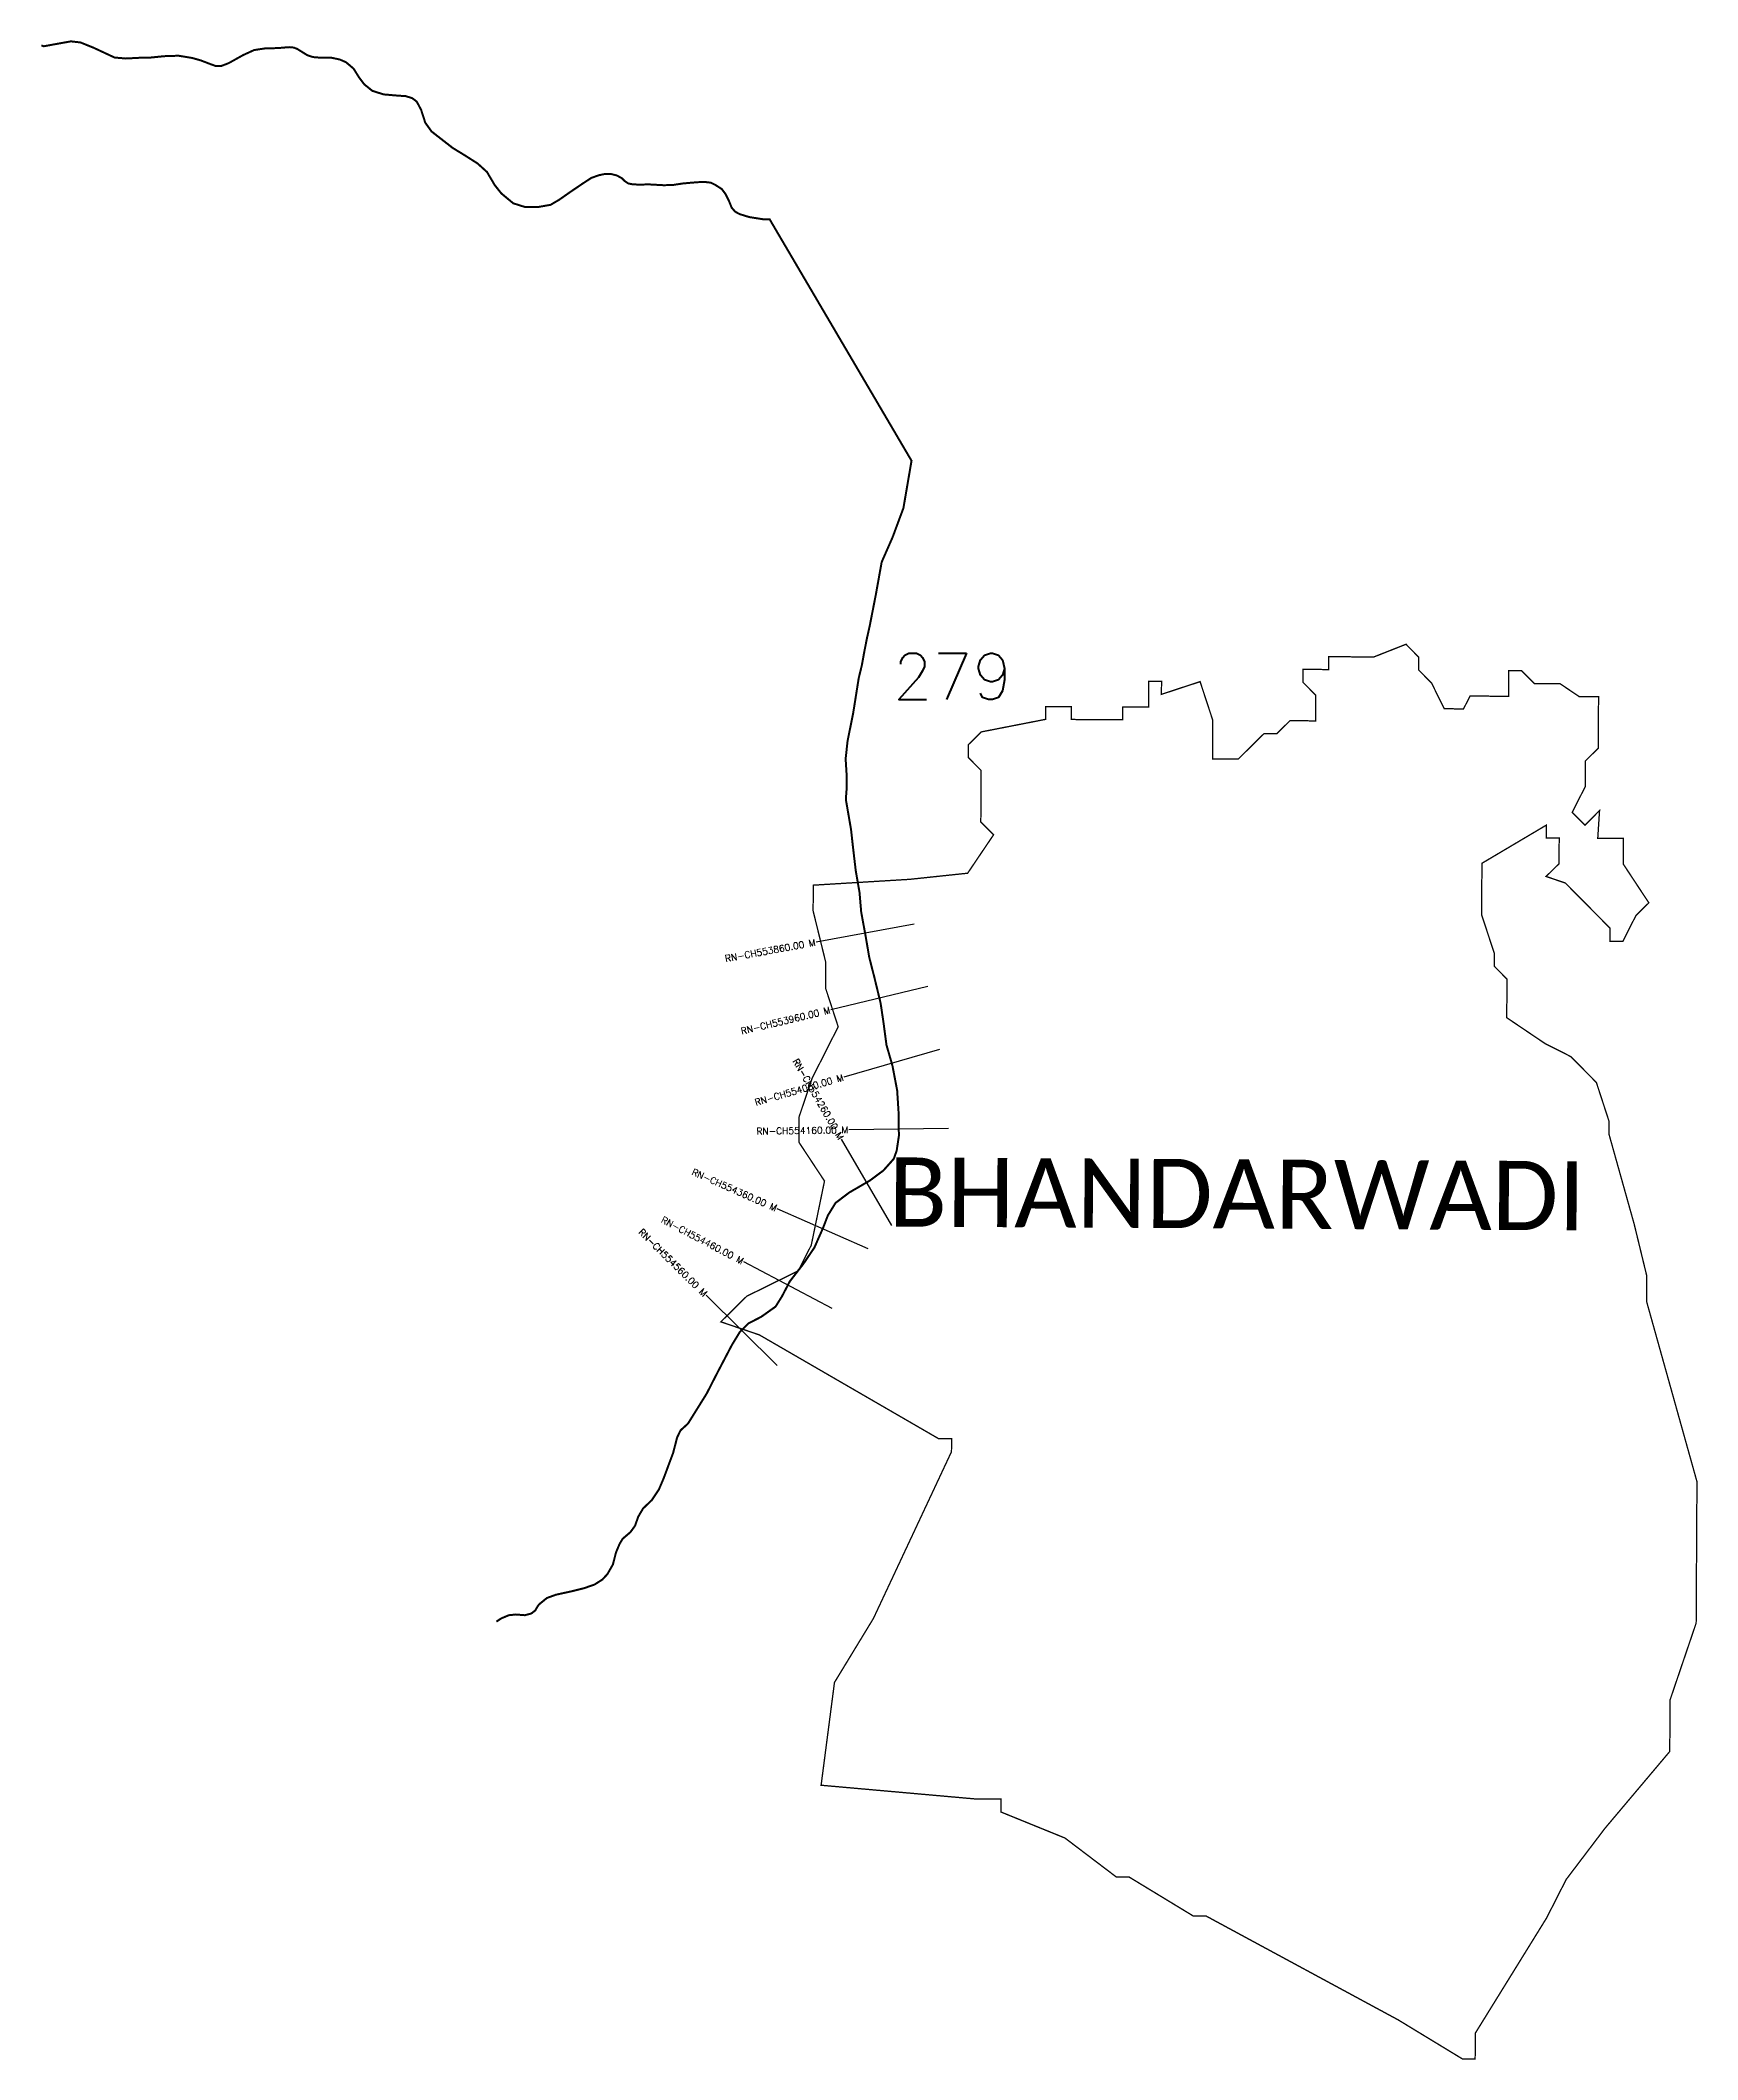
# Model space of a CAD drawing. Header units: metres. Extents: x 319365 to 321857, y 1856197 to 1859234.
import ezdxf
from ezdxf.enums import TextEntityAlignment as Align

# ---------------------------------------------------------------- set-up
doc = ezdxf.new("R2010")
doc.units = ezdxf.units.M
for name, color, linetype in [('CS', 134, 'Continuous'), ('CSMark', 6, 'Continuous'), ('NATURALLY PROTECTED', 3, 'Continuous'), ('VILLAGE NAME', 250, 'Continuous')]:
    doc.layers.add(name, color=color, linetype=linetype)
doc.styles.get("Standard").update_dxf_attribs({"font": 'simplex.shx'})

msp = doc.modelspace()

# ---------------------------------------------------------------- linework, layer by layer
at = {"color": 6, "const_width": 2, "flags": 128}
msp.add_lwpolyline([(320527.4, 1857963.6), (320672.5, 1857972.4), (320759.6, 1857981.6), (320798.6, 1858039.4), (320779.4, 1858058.8), (320779.8, 1858136.1), (320760.6, 1858155.6), (320760.7, 1858174.9), (320780.1, 1858194.1), (320876.9, 1858213), (320877, 1858232.3), (320915.6, 1858232.1), (320915.5, 1858212.8), (320992.9, 1858212.3), (320993, 1858231.6), (321031.7, 1858231.4), (321031.9, 1858270.1), (321051.2, 1858270), (321051.1, 1858250.6), (321109.2, 1858269.7), (321128.3, 1858211.5), (321127.9, 1858153.5), (321166.6, 1858153.3), (321205.5, 1858191.7), (321224.8, 1858191.6), (321244.3, 1858210.9), (321282.9, 1858210.7), (321283.1, 1858249.3), (321263.9, 1858268.8), (321264, 1858288.1), (321302.7, 1858287.9), (321302.8, 1858307.2), (321370.5, 1858306.8), (321418.9, 1858325.9), (321438.1, 1858306.4), (321438, 1858287.1), (321457.3, 1858267.7), (321476.4, 1858228.9), (321505.4, 1858228.7), (321515.2, 1858248), (321573.2, 1858247.7), (321573.4, 1858286.3), (321592.7, 1858286.2), (321612, 1858266.8), (321650.6, 1858266.6), (321679.5, 1858247.1), (321708.5, 1858246.9), (321708, 1858169.6), (321688.6, 1858150.3), (321688.4, 1858111.7), (321668.9, 1858073.1), (321688.1, 1858053.7), (321710, 1858076), (321707.3, 1858034.2), (321746, 1858034), (321745.7, 1857995.3), (321784.1, 1857937.1), (321764.7, 1857917.9), (321745.1, 1857879.3), (321725.8, 1857879.3), (321725.9, 1857898.8), (321658.6, 1857966.8), (321629.6, 1857976.7), (321649.1, 1857995.9), (321649.3, 1858034.5), (321630, 1858034.5), (321630.1, 1858054), (321533.1, 1857996.5), (321532.6, 1857919.2), (321551.7, 1857861.1), (321551.6, 1857841.8), (321570.8, 1857822.3), (321570.4, 1857764.3), (321628.2, 1857725.3), (321666.8, 1857705.8), (321705.2, 1857666.9), (321724.2, 1857608.7), (321724.1, 1857589.4), (321762.1, 1857453.8), (321780.9, 1857376.4), (321780.7, 1857337.7), (321856.5, 1857066.6), (321855.3, 1856853.9), (321816, 1856738.2), (321815.6, 1856660.8), (321718.2, 1856545.3), (321659.8, 1856468.3), (321630.4, 1856410.5), (321523.1, 1856237.1), (321522.9, 1856198.4), (321503.6, 1856198.5), (321407.2, 1856257.1), (321118.1, 1856413.4), (321098.7, 1856413.5), (321002.4, 1856472), (320983.1, 1856472.1), (320906, 1856530.6), (320809.6, 1856569.8), (320809.7, 1856589.2), (320771, 1856589.4), (320539.2, 1856610), (320559.3, 1856764.6), (320617.9, 1856860.9), (320735.3, 1857111.6), (320735.4, 1857131), (320716.1, 1857131.1), (320446.3, 1857287.3), (320417.4, 1857297.1), (320388.4, 1857306.9), (320427.3, 1857345.4), (320504.8, 1857383.6), (320524.4, 1857422.2), (320544.3, 1857518.7), (320505.9, 1857576.9), (320506.2, 1857615.6), (320525.8, 1857673.5), (320564.9, 1857750.7), (320545.9, 1857808.8), (320546.2, 1857847.5), (320527.2, 1857924.9), (320527.4, 1857963.6)], dxfattribs=at)
at = {"layer": 'CS'}
for p, q in [((320679.1, 1857905), (320531.6, 1857878)), ((320679.1, 1857905), (320531.6, 1857878)), ((320699.7, 1857811.4), (320553.9, 1857776.3)), ((320699.7, 1857811.4), (320553.9, 1857776.3)), ((320717.5, 1857716.6), (320573.3, 1857675)), ((320717.5, 1857716.6), (320573.3, 1857675)), ((320645.5, 1857451.8), (320570.1, 1857581.5)), ((320645.5, 1857451.8), (320570.1, 1857581.5)), ((320731, 1857597.8), (320581, 1857595.6)), ((320731, 1857597.8), (320581, 1857595.6)), ((320610.2, 1857416.5), (320472.9, 1857477)), ((320610.2, 1857416.5), (320472.9, 1857477)), ((320555.6, 1857327.2), (320422.8, 1857397)), ((320555.6, 1857327.2), (320422.8, 1857397)), ((320472.9, 1857241.5), (320366.2, 1857346.9)), ((320472.9, 1857241.5), (320366.2, 1857346.9))]:
    msp.add_line(p, q, dxfattribs=at)
at = {"layer": 'NATURALLY PROTECTED', "const_width": 3, "flags": 128}
msp.add_lwpolyline([(319366.5, 1859226.6), (319370.1, 1859225.2), (319384.7, 1859227.9), (319410.9, 1859232.6), (319425.1, 1859231), (319445, 1859223), (319476.5, 1859208.3), (319493.5, 1859206.8), (319511.8, 1859207.8), (319531.3, 1859208.3), (319551.3, 1859210.3), (319572.7, 1859211), (319593.5, 1859207.6), (319606.4, 1859203.9), (319621.5, 1859198.1), (319629.1, 1859195.4), (319636.6, 1859195.4), (319648.1, 1859199.8), (319670, 1859212), (319686.4, 1859219.5), (319703, 1859222), (319723, 1859222.5), (319733, 1859223.4), (319739.1, 1859223.9), (319745.8, 1859223.3), (319751.1, 1859221.3), (319760.8, 1859215.3), (319766.7, 1859211.6), (319775.4, 1859208.9), (319788, 1859207.9), (319801.2, 1859208.3), (319815.3, 1859205.3), (319824.7, 1859201.2), (319836.1, 1859191.5), (319844.1, 1859178.6), (319852.2, 1859167.9), (319864.2, 1859158.2), (319881.3, 1859152.8), (319901.4, 1859151.1), (319914.5, 1859150.2), (319924.2, 1859147.2), (319931, 1859142), (319937.6, 1859129.7), (319943.8, 1859110.4), (319953.3, 1859097.1), (319985.1, 1859072.3), (320003.3, 1859061.2), (320022.6, 1859048.9), (320036.7, 1859036.1), (320048.4, 1859016.3), (320058.3, 1859003.9), (320076.1, 1858989.1), (320094.4, 1858983.3), (320112.6, 1858983.3), (320132.4, 1858986.8), (320145.4, 1858994.5), (320163, 1859006.8), (320180.7, 1859018.8), (320193.7, 1859027.3), (320205.1, 1859031.3), (320214.2, 1859033.2), (320222.9, 1859033.2), (320231.8, 1859031), (320239.7, 1859026.7), (320244.2, 1859022.2), (320249.2, 1859018.9), (320254.8, 1859017.8), (320264.7, 1859017.1), (320279.7, 1859017.5), (320301.3, 1859016.3), (320314.9, 1859016.4), (320331.5, 1859018.9), (320350.7, 1859020.6), (320357.4, 1859021), (320364.6, 1859021.1), (320373.4, 1859020.1), (320380.8, 1859016.3), (320389.8, 1859010.5), (320395.4, 1859003), (320400.5, 1858992.9), (320404.7, 1858982.5), (320409.9, 1858976.5), (320416.7, 1858972.8), (320430.9, 1858968.4), (320451.6, 1858965.1), (320461.8, 1858965), (320675.2, 1858601.9), (320663, 1858530.7), (320646.7, 1858486.8), (320630.3, 1858449.5), (320621.5, 1858400.5), (320612.5, 1858354.5), (320608.2, 1858335.2), (320603.8, 1858312.8), (320600.6, 1858294.9), (320595.8, 1858275.1), (320587.4, 1858222.1), (320579, 1858180.5), (320576.1, 1858153.6), (320577.7, 1858127.8), (320577.5, 1858107.4), (320576.4, 1858092.7), (320578.8, 1858078.7), (320584.2, 1858047.4), (320586.9, 1858022.9), (320591.3, 1857985.4), (320597, 1857952.5), (320599.5, 1857923.2), (320606.3, 1857886.1), (320611.6, 1857855.1), (320619.3, 1857825), (320628.7, 1857786.2), (320632.9, 1857758), (320637.5, 1857723.3), (320646.5, 1857692.1), (320653.6, 1857654.9), (320655.6, 1857623.9), (320656.2, 1857586.7), (320652.9, 1857564.5), (320648.5, 1857552.1), (320632.9, 1857534.5), (320612.4, 1857519.3), (320581.4, 1857501.3), (320560.9, 1857485.7), (320549.3, 1857466.8), (320542.3, 1857448.5), (320529.1, 1857418.6), (320512.6, 1857394.2), (320492.1, 1857367.7), (320480.4, 1857345.3), (320470.7, 1857329.8), (320449.2, 1857314.5), (320429.6, 1857304.4), (320416.8, 1857291.4), (320405.1, 1857272.2), (320382.1, 1857228.3), (320367.1, 1857199), (320339, 1857153.9), (320327.9, 1857143.8), (320322.7, 1857133.2), (320316.7, 1857110), (320302.4, 1857071.6), (320295.2, 1857054.7), (320284.4, 1857038.6), (320271.4, 1857026.2), (320264.3, 1857014.1), (320259.3, 1857000.2), (320252.5, 1856990.7), (320240.8, 1856980.7), (320236.2, 1856973.1), (320230.7, 1856960.1), (320226.1, 1856942), (320217.7, 1856927.4), (320210.3, 1856919.4), (320198.6, 1856911.9), (320182.9, 1856906.4), (320165.4, 1856902), (320140.3, 1856896.5), (320126.8, 1856891.6), (320114.9, 1856881.9), (320112.2, 1856878), (320109.3, 1856872.9), (320103.4, 1856868.3), (320093.7, 1856865.7), (320080.1, 1856866.8), (320069.5, 1856865.7), (320057.9, 1856860.8), (320050.8, 1856856.1)], dxfattribs=at)

# ---------------------------------------------------------------- texts
at = {"insert": (320646.9, 1858312.6), "char_height": 70, "attachment_point": 1}
msp.add_mtext_dynamic_manual_height_columns('279', width=95.172, gutter_width=1, heights=[0], dxfattribs=at)
at = {"layer": 'CSMark'}
for s, rotation, p in [('RN-CH553860.00 M', 10.3637, (320530.6, 1857877.8)), ('RN-CH553860.00 M', 10.3637, (320530.6, 1857877.8)), ('RN-CH553960.00 M', 13.5358, (320552.9, 1857776.1)), ('RN-CH553960.00 M', 13.5358, (320552.9, 1857776.1)), ('RN-CH554260.00 M', 300.1794, (320569.6, 1857582.3)), ('RN-CH554260.00 M', 300.1794, (320569.6, 1857582.3)), ('RN-CH554060.00 M', 16.0898, (320572.4, 1857674.8)), ('RN-CH554060.00 M', 16.0898, (320572.4, 1857674.8)), ('RN-CH554160.00 M', 0.8493, (320580, 1857595.6)), ('RN-CH554160.00 M', 0.8493, (320580, 1857595.6)), ('RN-CH554360.00 M', 336.2088, (320472, 1857477.4)), ('RN-CH554360.00 M', 336.2088, (320472, 1857477.4)), ('RN-CH554460.00 M', 332.3025, (320421.9, 1857397.4)), ('RN-CH554460.00 M', 332.3025, (320421.9, 1857397.4)), ('RN-CH554560.00 M', 315.3875, (320365.4, 1857347.6)), ('RN-CH554560.00 M', 315.3875, (320365.4, 1857347.6))]:
    msp.add_text(s, height=10, rotation=rotation, dxfattribs=at).set_placement(p, align=Align.MIDDLE_RIGHT)
at = {"layer": 'VILLAGE NAME', "insert": (320640.9, 1857554.3), "char_height": 104.042, "attachment_point": 1, "rotation": 359.6762}
msp.add_mtext_dynamic_manual_height_columns('{\\fCalibri|b0|i0|c0|p34;BHANDARWADI}', width=1299.845, gutter_width=520.2, heights=[0], dxfattribs=at)
msp.add_mtext_dynamic_manual_height_columns('{\\fCalibri|b0|i0|c0|p34;BHANDARWADI}', width=1299.845, gutter_width=520.2, heights=[0], dxfattribs=at)

doc.saveas('drawing.dxf')
